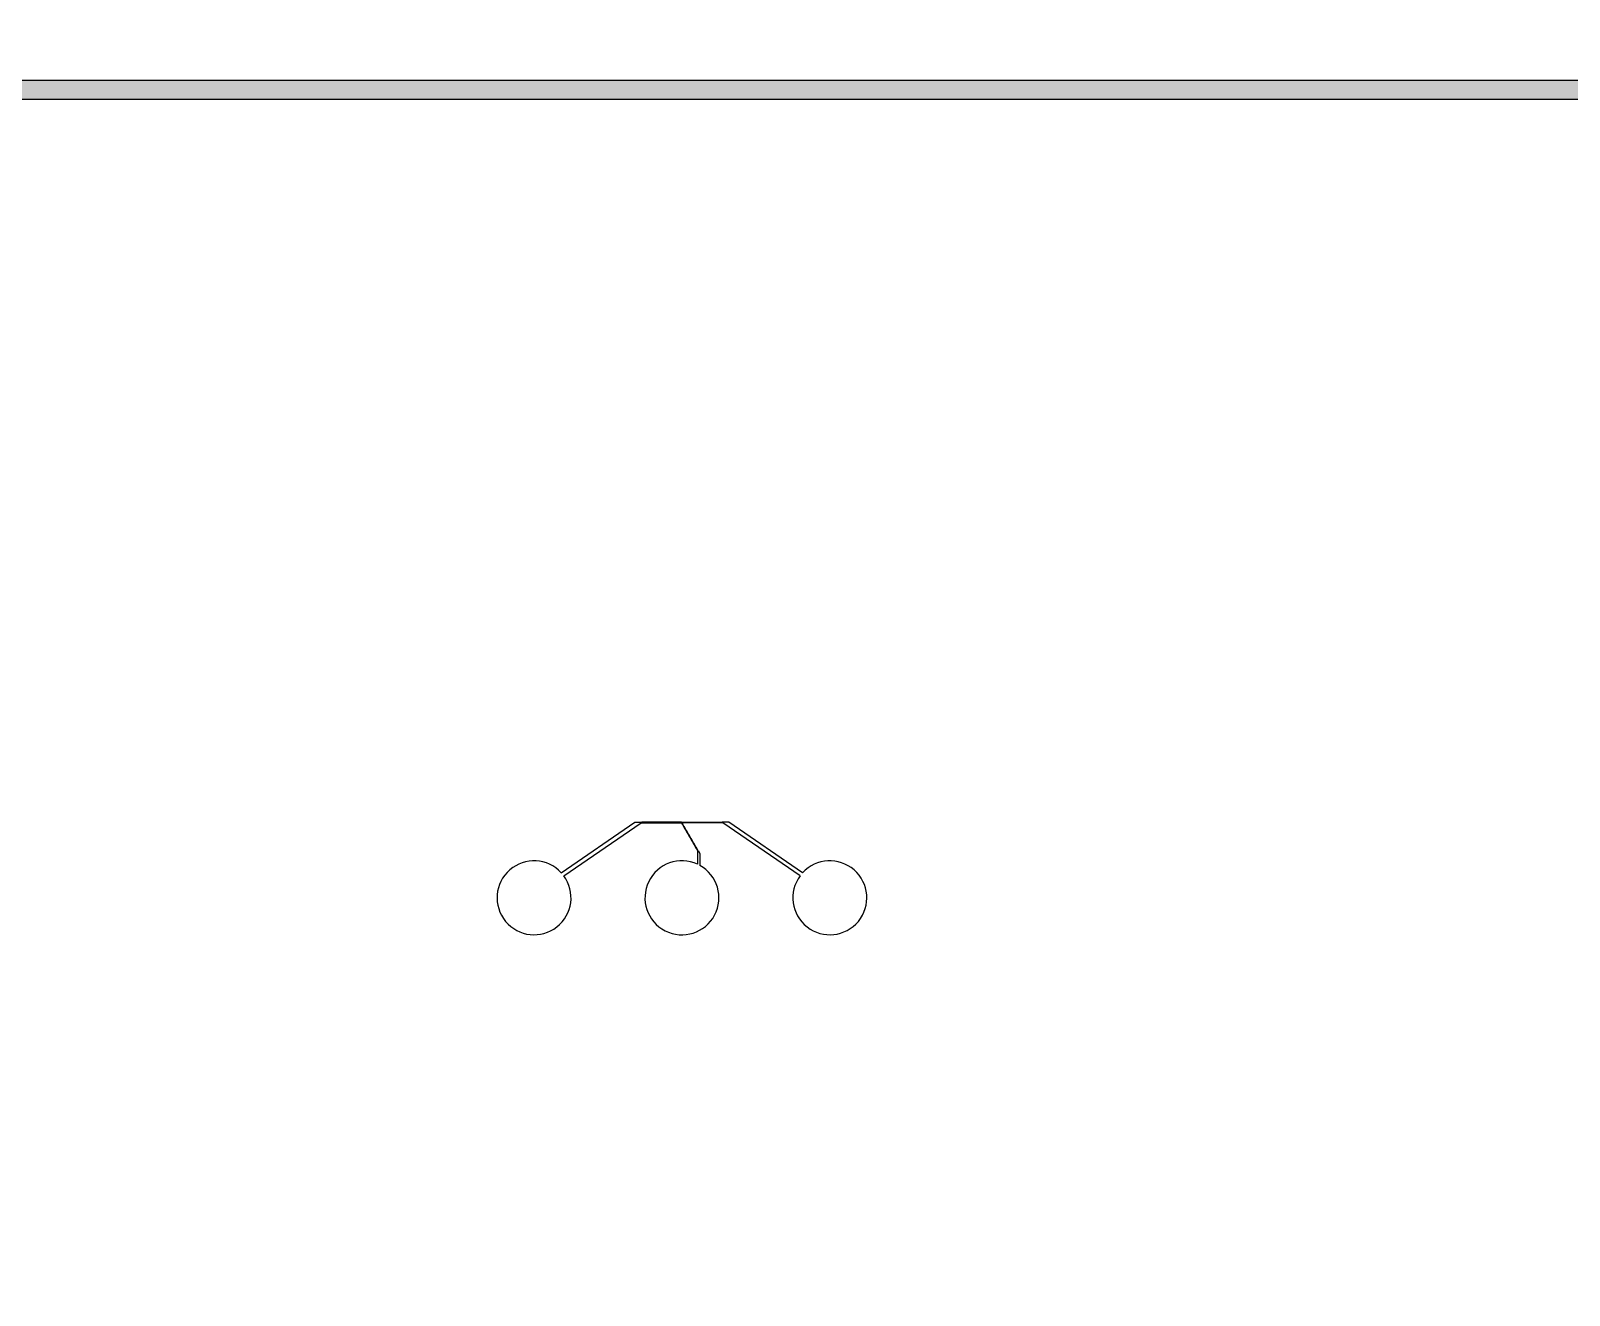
# Model space of a CAD drawing. Header units: inches. Extents: x 0 to 114300, y 0 to 114300.
# Drawn here: x 49244 to 57150, y 35729 to 42227 of the extents above; entities that cross this region are included whole.
import ezdxf

# ---------------------------------------------------------------- set-up
doc = ezdxf.new("R2010")
doc.units = ezdxf.units.IN
doc.header["$MEASUREMENT"] = 0

# ---------------------------------------------------------------- blocks, each defined once
blk = doc.blocks.new('*U94')
for p, q in [((-620.2, 144.6), (-241.5, 404.8)), ((-607.4, 129.2), (-209.5, 401.8)), ((-241.5, 404.8), (-206.5, 404.8)), ((-209.5, 401.8), (-206.5, 401.8)), ((-206.5, 401.8), (-206.5, 404.8)), ((206.5, 401.8), (206.5, 404.8)), ((241.5, 404.8), (206.5, 404.8)), ((209.5, 401.8), (206.5, 401.8)), ((607.4, 129.2), (209.5, 401.8)), ((620.2, 144.6), (241.5, 404.8)), ((80, 257.8), (82.5, 259.3)), ((80, 257.8), (80, 188.4)), ((82.5, 259.3), (92, 242.9)), ((92, 242.9), (92, 182.2))]:
    blk.add_line(p, q)
for points in [[(-202.5, 401.8), (-202.5, 404.8), (-205.5, 404.8), (-205.5, 401.8)], [(-198.5, 401.8), (-198.5, 404.8), (-201.5, 404.8), (-201.5, 401.8)], [(-194.5, 401.8), (-194.5, 404.8), (-197.5, 404.8), (-197.5, 401.8)], [(-190.5, 401.8), (-190.5, 404.8), (-193.5, 404.8), (-193.5, 401.8)], [(-186.5, 401.8), (-186.5, 404.8), (-189.5, 404.8), (-189.5, 401.8)], [(-182.5, 401.8), (-182.5, 404.8), (-185.5, 404.8), (-185.5, 401.8)], [(-178.5, 401.8), (-178.5, 404.8), (-181.5, 404.8), (-181.5, 401.8)], [(-174.5, 401.8), (-174.5, 404.8), (-177.5, 404.8), (-177.5, 401.8)], [(-170.5, 401.8), (-170.5, 404.8), (-173.5, 404.8), (-173.5, 401.8)], [(-166.5, 401.8), (-166.5, 404.8), (-169.5, 404.8), (-169.5, 401.8)], [(-162.5, 401.8), (-162.5, 404.8), (-165.5, 404.8), (-165.5, 401.8)], [(-158.5, 401.8), (-158.5, 404.8), (-161.5, 404.8), (-161.5, 401.8)], [(-154.5, 401.8), (-154.5, 404.8), (-157.5, 404.8), (-157.5, 401.8)], [(-150.5, 401.8), (-150.5, 404.8), (-153.5, 404.8), (-153.5, 401.8)], [(-146.5, 401.8), (-146.5, 404.8), (-149.5, 404.8), (-149.5, 401.8)], [(-142.5, 401.8), (-142.5, 404.8), (-145.5, 404.8), (-145.5, 401.8)], [(-138.5, 401.8), (-138.5, 404.8), (-141.5, 404.8), (-141.5, 401.8)], [(-134.5, 401.8), (-134.5, 404.8), (-137.5, 404.8), (-137.5, 401.8)], [(-130.5, 401.8), (-130.5, 404.8), (-133.5, 404.8), (-133.5, 401.8)], [(-126.5, 401.8), (-126.5, 404.8), (-129.5, 404.8), (-129.5, 401.8)], [(-122.5, 401.8), (-122.5, 404.8), (-125.5, 404.8), (-125.5, 401.8)], [(-118.5, 401.8), (-118.5, 404.8), (-121.5, 404.8), (-121.5, 401.8)], [(-114.5, 401.8), (-114.5, 404.8), (-117.5, 404.8), (-117.5, 401.8)], [(-110.5, 401.8), (-110.5, 404.8), (-113.5, 404.8), (-113.5, 401.8)], [(-106.5, 401.8), (-106.5, 404.8), (-109.5, 404.8), (-109.5, 401.8)], [(-102.5, 401.8), (-102.5, 404.8), (-105.5, 404.8), (-105.5, 401.8)], [(-98.5, 401.8), (-98.5, 404.8), (-101.5, 404.8), (-101.5, 401.8)], [(-94.5, 401.8), (-94.5, 404.8), (-97.5, 404.8), (-97.5, 401.8)], [(-90.5, 401.8), (-90.5, 404.8), (-93.5, 404.8), (-93.5, 401.8)], [(-86.5, 401.8), (-86.5, 404.8), (-89.5, 404.8), (-89.5, 401.8)], [(-82.5, 401.8), (-82.5, 404.8), (-85.5, 404.8), (-85.5, 401.8)], [(-78.5, 401.8), (-78.5, 404.8), (-81.5, 404.8), (-81.5, 401.8)], [(-74.5, 401.8), (-74.5, 404.8), (-77.5, 404.8), (-77.5, 401.8)], [(-70.5, 401.8), (-70.5, 404.8), (-73.5, 404.8), (-73.5, 401.8)], [(-66.5, 401.8), (-66.5, 404.8), (-69.5, 404.8), (-69.5, 401.8)], [(-62.5, 401.8), (-62.5, 404.8), (-65.5, 404.8), (-65.5, 401.8)], [(-58.5, 401.8), (-58.5, 404.8), (-61.5, 404.8), (-61.5, 401.8)], [(-54.5, 401.8), (-54.5, 404.8), (-57.5, 404.8), (-57.5, 401.8)], [(-50.5, 401.8), (-50.5, 404.8), (-53.5, 404.8), (-53.5, 401.8)], [(-46.5, 401.8), (-46.5, 404.8), (-49.5, 404.8), (-49.5, 401.8)], [(-42.5, 401.8), (-42.5, 404.8), (-45.5, 404.8), (-45.5, 401.8)], [(-38.5, 401.8), (-38.5, 404.8), (-41.5, 404.8), (-41.5, 401.8)], [(-34.5, 401.8), (-34.5, 404.8), (-37.5, 404.8), (-37.5, 401.8)], [(-30.5, 401.8), (-30.5, 404.8), (-33.5, 404.8), (-33.5, 401.8)], [(-26.5, 401.8), (-26.5, 404.8), (-29.5, 404.8), (-29.5, 401.8)], [(-22.5, 401.8), (-22.5, 404.8), (-25.5, 404.8), (-25.5, 401.8)], [(-18.5, 401.8), (-18.5, 404.8), (-21.5, 404.8), (-21.5, 401.8)], [(-14.5, 401.8), (-14.5, 404.8), (-17.5, 404.8), (-17.5, 401.8)], [(-10.5, 401.8), (-10.5, 404.8), (-13.5, 404.8), (-13.5, 401.8)], [(-6.5, 401.8), (-6.5, 404.8), (-9.5, 404.8), (-9.5, 401.8)], [(-2.5, 401.8), (-2.5, 404.8), (-5.5, 404.8), (-5.5, 401.8)], [(0.5, 401.4), (-2, 399.9), (-0.5, 397.3), (2, 398.8)], [(-1.5, 401.8), (-1.5, 404.8), (1.5, 404.8), (1.5, 401.8)], [(2.5, 397.9), (0, 396.4), (1.5, 393.8), (4, 395.3)], [(2.5, 401.8), (2.5, 404.8), (5.5, 404.8), (5.5, 401.8)], [(6.5, 401.8), (6.5, 404.8), (9.5, 404.8), (9.5, 401.8)], [(10.5, 401.8), (10.5, 404.8), (13.5, 404.8), (13.5, 401.8)], [(14.5, 401.8), (14.5, 404.8), (17.5, 404.8), (17.5, 401.8)], [(18.5, 401.8), (18.5, 404.8), (21.5, 404.8), (21.5, 401.8)], [(22.5, 401.8), (22.5, 404.8), (25.5, 404.8), (25.5, 401.8)], [(26.5, 401.8), (26.5, 404.8), (29.5, 404.8), (29.5, 401.8)], [(30.5, 401.8), (30.5, 404.8), (33.5, 404.8), (33.5, 401.8)], [(34.5, 401.8), (34.5, 404.8), (37.5, 404.8), (37.5, 401.8)], [(38.5, 401.8), (38.5, 404.8), (41.5, 404.8), (41.5, 401.8)], [(42.5, 401.8), (42.5, 404.8), (45.5, 404.8), (45.5, 401.8)], [(46.5, 401.8), (46.5, 404.8), (49.5, 404.8), (49.5, 401.8)], [(50.5, 401.8), (50.5, 404.8), (53.5, 404.8), (53.5, 401.8)], [(54.5, 401.8), (54.5, 404.8), (57.5, 404.8), (57.5, 401.8)], [(58.5, 401.8), (58.5, 404.8), (61.5, 404.8), (61.5, 401.8)], [(62.5, 401.8), (62.5, 404.8), (65.5, 404.8), (65.5, 401.8)], [(66.5, 401.8), (66.5, 404.8), (69.5, 404.8), (69.5, 401.8)], [(70.5, 401.8), (70.5, 404.8), (73.5, 404.8), (73.5, 401.8)], [(74.5, 401.8), (74.5, 404.8), (77.5, 404.8), (77.5, 401.8)], [(78.5, 401.8), (78.5, 404.8), (81.5, 404.8), (81.5, 401.8)], [(82.5, 401.8), (82.5, 404.8), (85.5, 404.8), (85.5, 401.8)], [(86.5, 401.8), (86.5, 404.8), (89.5, 404.8), (89.5, 401.8)], [(90.5, 401.8), (90.5, 404.8), (93.5, 404.8), (93.5, 401.8)], [(94.5, 401.8), (94.5, 404.8), (97.5, 404.8), (97.5, 401.8)], [(98.5, 401.8), (98.5, 404.8), (101.5, 404.8), (101.5, 401.8)], [(102.5, 401.8), (102.5, 404.8), (105.5, 404.8), (105.5, 401.8)], [(106.5, 401.8), (106.5, 404.8), (109.5, 404.8), (109.5, 401.8)], [(110.5, 401.8), (110.5, 404.8), (113.5, 404.8), (113.5, 401.8)], [(114.5, 401.8), (114.5, 404.8), (117.5, 404.8), (117.5, 401.8)], [(118.5, 401.8), (118.5, 404.8), (121.5, 404.8), (121.5, 401.8)], [(122.5, 401.8), (122.5, 404.8), (125.5, 404.8), (125.5, 401.8)], [(126.5, 401.8), (126.5, 404.8), (129.5, 404.8), (129.5, 401.8)], [(130.5, 401.8), (130.5, 404.8), (133.5, 404.8), (133.5, 401.8)], [(134.5, 401.8), (134.5, 404.8), (137.5, 404.8), (137.5, 401.8)], [(138.5, 401.8), (138.5, 404.8), (141.5, 404.8), (141.5, 401.8)], [(142.5, 401.8), (142.5, 404.8), (145.5, 404.8), (145.5, 401.8)], [(146.5, 401.8), (146.5, 404.8), (149.5, 404.8), (149.5, 401.8)], [(150.5, 401.8), (150.5, 404.8), (153.5, 404.8), (153.5, 401.8)], [(154.5, 401.8), (154.5, 404.8), (157.5, 404.8), (157.5, 401.8)], [(158.5, 401.8), (158.5, 404.8), (161.5, 404.8), (161.5, 401.8)], [(162.5, 401.8), (162.5, 404.8), (165.5, 404.8), (165.5, 401.8)], [(166.5, 401.8), (166.5, 404.8), (169.5, 404.8), (169.5, 401.8)], [(170.5, 401.8), (170.5, 404.8), (173.5, 404.8), (173.5, 401.8)], [(174.5, 401.8), (174.5, 404.8), (177.5, 404.8), (177.5, 401.8)], [(178.5, 401.8), (178.5, 404.8), (181.5, 404.8), (181.5, 401.8)], [(182.5, 401.8), (182.5, 404.8), (185.5, 404.8), (185.5, 401.8)], [(186.5, 401.8), (186.5, 404.8), (189.5, 404.8), (189.5, 401.8)], [(190.5, 401.8), (190.5, 404.8), (193.5, 404.8), (193.5, 401.8)], [(194.5, 401.8), (194.5, 404.8), (197.5, 404.8), (197.5, 401.8)], [(198.5, 401.8), (198.5, 404.8), (201.5, 404.8), (201.5, 401.8)], [(202.5, 401.8), (202.5, 404.8), (205.5, 404.8), (205.5, 401.8)], [(4.5, 394.4), (2, 392.9), (3.5, 390.3), (6, 391.8)], [(6.5, 391), (4, 389.5), (5.5, 386.9), (8, 388.4)], [(8.5, 387.5), (6, 386), (7.5, 383.4), (10, 384.9)], [(10.5, 384), (8, 382.5), (9.5, 379.9), (12, 381.4)], [(12.5, 380.6), (10, 379.1), (11.5, 376.5), (14, 378)], [(14.5, 377.1), (12, 375.6), (13.5, 373), (16, 374.5)], [(16.5, 373.6), (14, 372.1), (15.5, 369.5), (18, 371)], [(18.5, 370.2), (16, 368.7), (17.5, 366.1), (20, 367.6)], [(20.5, 366.7), (18, 365.2), (19.5, 362.6), (22, 364.1)], [(22.5, 363.2), (20, 361.7), (21.5, 359.1), (24, 360.6)], [(24.5, 359.8), (22, 358.3), (23.5, 355.7), (26, 357.2)], [(26.5, 356.3), (24, 354.8), (25.5, 352.2), (28, 353.7)], [(28.5, 352.9), (26, 351.4), (27.5, 348.8), (30, 350.3)], [(30.5, 349.4), (28, 347.9), (29.5, 345.3), (32, 346.8)], [(32.5, 345.9), (30, 344.4), (31.5, 341.8), (34, 343.3)], [(34.5, 342.5), (32, 341), (33.5, 338.4), (36, 339.9)], [(36.5, 339), (34, 337.5), (35.5, 334.9), (38, 336.4)], [(38.5, 335.5), (36, 334), (37.5, 331.4), (40, 332.9)], [(40.5, 332.1), (38, 330.6), (39.5, 328), (42, 329.5)], [(42.5, 328.6), (40, 327.1), (41.5, 324.5), (44, 326)], [(44.5, 325.1), (42, 323.6), (43.5, 321), (46, 322.5)], [(46.5, 321.7), (44, 320.2), (45.5, 317.6), (48, 319.1)], [(48.5, 318.2), (46, 316.7), (47.5, 314.1), (50, 315.6)], [(50.5, 314.8), (48, 313.3), (49.5, 310.7), (52, 312.2)], [(52.5, 311.3), (50, 309.8), (51.5, 307.2), (54, 308.7)], [(54.5, 307.8), (52, 306.3), (53.5, 303.7), (56, 305.2)], [(56.5, 304.4), (54, 302.9), (55.5, 300.3), (58, 301.8)], [(58.5, 300.9), (56, 299.4), (57.5, 296.8), (60, 298.3)], [(60.5, 297.4), (58, 295.9), (59.5, 293.3), (62, 294.8)], [(62.5, 294), (60, 292.5), (61.5, 289.9), (64, 291.4)], [(64.5, 290.5), (62, 289), (63.5, 286.4), (66, 287.9)], [(66.5, 287), (64, 285.5), (65.5, 282.9), (68, 284.4)], [(68.5, 283.6), (66, 282.1), (67.5, 279.5), (70, 281)], [(70.5, 280.1), (68, 278.6), (69.5, 276), (72, 277.5)], [(72.5, 276.6), (70, 275.1), (71.5, 272.5), (74, 274)], [(74.5, 273.2), (72, 271.7), (73.5, 269.1), (76, 270.6)], [(76.5, 269.7), (74, 268.2), (75.5, 265.6), (78, 267.1)], [(78.5, 266.3), (76, 264.8), (77.5, 262.2), (80, 263.7)], [(80.5, 262.8), (78, 261.3), (79.5, 258.7), (82, 260.2)]]:
    blk.add_lwpolyline(points, close=True)
for centre, start, end in [((-760, 16), 42.60787, 36.55005), ((0, 16), 65.11524, 61.02234), ((760, 16), 143.44995, 137.39213)]:
    blk.add_arc(centre, 190, start, end)
blk = doc.blocks.new('*U95')
at = {"color": 0, "linetype": 'ByBlock', "lineweight": -2, "transparency": 16777216}
blk.add_blockref('*U94', (20000, 0), dxfattribs=at)

msp = doc.modelspace()

# ---------------------------------------------------------------- hatches: boundary and pattern name
h = msp.add_hatch()
h.set_pattern_fill('ANSI31', color=256, scale=100)
h.set_pattern_definition([(45, (-3636.992, -6350), (-8.8388348, 8.8388348), [])])
h.paths.add_polyline_path([(114300, 0), (0, 0), (0, 114300), (114300, 114300)])
edge = h.paths.add_edge_path(flags=16)
edge.add_arc((57150, 57150), 50800, 288.35844, 529.79531, ccw=False)
edge.add_line((73150, 8935.5), (41150, 8935.5))
edge.add_arc((57150, 57150), 50800, 190.20469, 251.64156, ccw=False)
edge.add_arc((57150, 57150), 50800, 169.79531, 190.20469, ccw=False)
h = msp.add_hatch(color=256)
h.dxf.hatch_style = 1
h.paths.add_polyline_path([(86238.7, 53635), (86138.7, 53635), (86138.7, 42635), (86238.7, 42635)])
h.paths.add_polyline_path([(29381.1, 41972.9), (84381.1, 41972.9), (84381.1, 41872.9), (29381.1, 41872.9)])
h.paths.add_polyline_path([(86312.7, 40561.4), (86212.7, 40561.4), (86212.7, 29561.4), (86312.7, 29561.4)])
h.paths.add_polyline_path([(27466.1, 53635), (27366.1, 53635), (27366.1, 42635), (27466.1, 42635)])
h.paths.add_polyline_path([(27540, 40561.4), (27440, 40561.4), (27440, 29561.4), (27540, 29561.4)])
h.paths.add_polyline_path([(27540, 27482), (27440, 27482), (27440, 16482), (27540, 16482)])
h.paths.add_polyline_path([(29455, 28899.3), (84455, 28899.3), (84455, 28799.3), (29455, 28799.3)])
h.paths.add_polyline_path([(86312.7, 27482), (86212.7, 27482), (86212.7, 16482), (86312.7, 16482)])
h.paths.add_polyline_path([(29455, 15819.9), (84455, 15819.9), (84455, 15719.9), (29455, 15719.9)])

# ---------------------------------------------------------------- linework, layer by layer
msp.add_lwpolyline([(29381.1, 41972.9), (84381.1, 41972.9), (84381.1, 41872.9), (29381.1, 41872.9)], close=True)

# ---------------------------------------------------------------- block references
msp.add_blockref('*U95', (32590.4, 37755.1))

doc.saveas('drawing.dxf')
